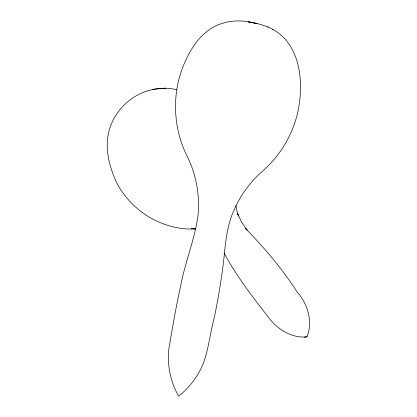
<?xml version="1.0" encoding="UTF-8"?>
<svg xmlns="http://www.w3.org/2000/svg" width="417" height="417" viewBox="0 0 417 417"><rect width="100%" height="100%" fill="white"/><g stroke="black" fill="none" stroke-linecap="round" stroke-linejoin="round"><path stroke-width="0.63" d="M224.018 252.801C236.621 276.716 253.473 297.936 269.929 319.193C278.66 330.165 292.588 338.38 306.959 336.858C313.177 321.689 307.647 303.576 296.987 291.806C282.267 268.767 264.383 247.969 245.451 228.323L247.312 230.429L241.563 222.131L237.336 212.951L238.451 216.074L237.028 211.492L235.897 205.633M176.782 89.744C165.497 86.887 153.487 88.321 142.76 92.579C125.34 99.788 111.777 115.806 108.238 134.425C105.1 150.516 109.608 166.805 116.082 181.499C130.672 211.007 162.708 230.648 195.74 228.99M165.648 88.133L152.888 89.342M304.024 337.129L306.959 336.858M195.766 228.897L191.372 228.167L195.834 229.147M253.39 22.971L257.138 23.613M253.797 22.987L254.662 23.154M251.091 22.445L252.431 22.716M248.845 21.971L249.866 22.195M248.089 21.804L252.202 22.737M267.881 26.959C253.176 21.528 236.517 18.317 221.286 23.717C201.01 30.337 189.287 50.076 182.13 68.93C171.825 97.062 173.644 129.249 187.056 156.041C196.308 174.593 200.113 195.776 197.908 216.392C194.562 239.874 185.174 262.001 180.79 285.306C175.964 306.844 172.315 328.643 168.604 350.358C167.274 366.178 170.803 382.332 178.617 396.15C189.714 387.466 198.419 375.795 203.595 362.686C208.745 348.112 210.246 332.584 214.255 317.671C218.263 298.499 221.448 279.155 223.788 259.708C225.472 242.757 226.931 225.409 234.192 209.73C240.672 194.979 250.419 181.708 262.569 171.126C280.109 155.843 292.588 134.978 297.774 112.298C304.42 81.873 300.688 40.751 267.881 26.959L268.131 27.079M272.551 29.346L272.88 29.508"/></g></svg>
